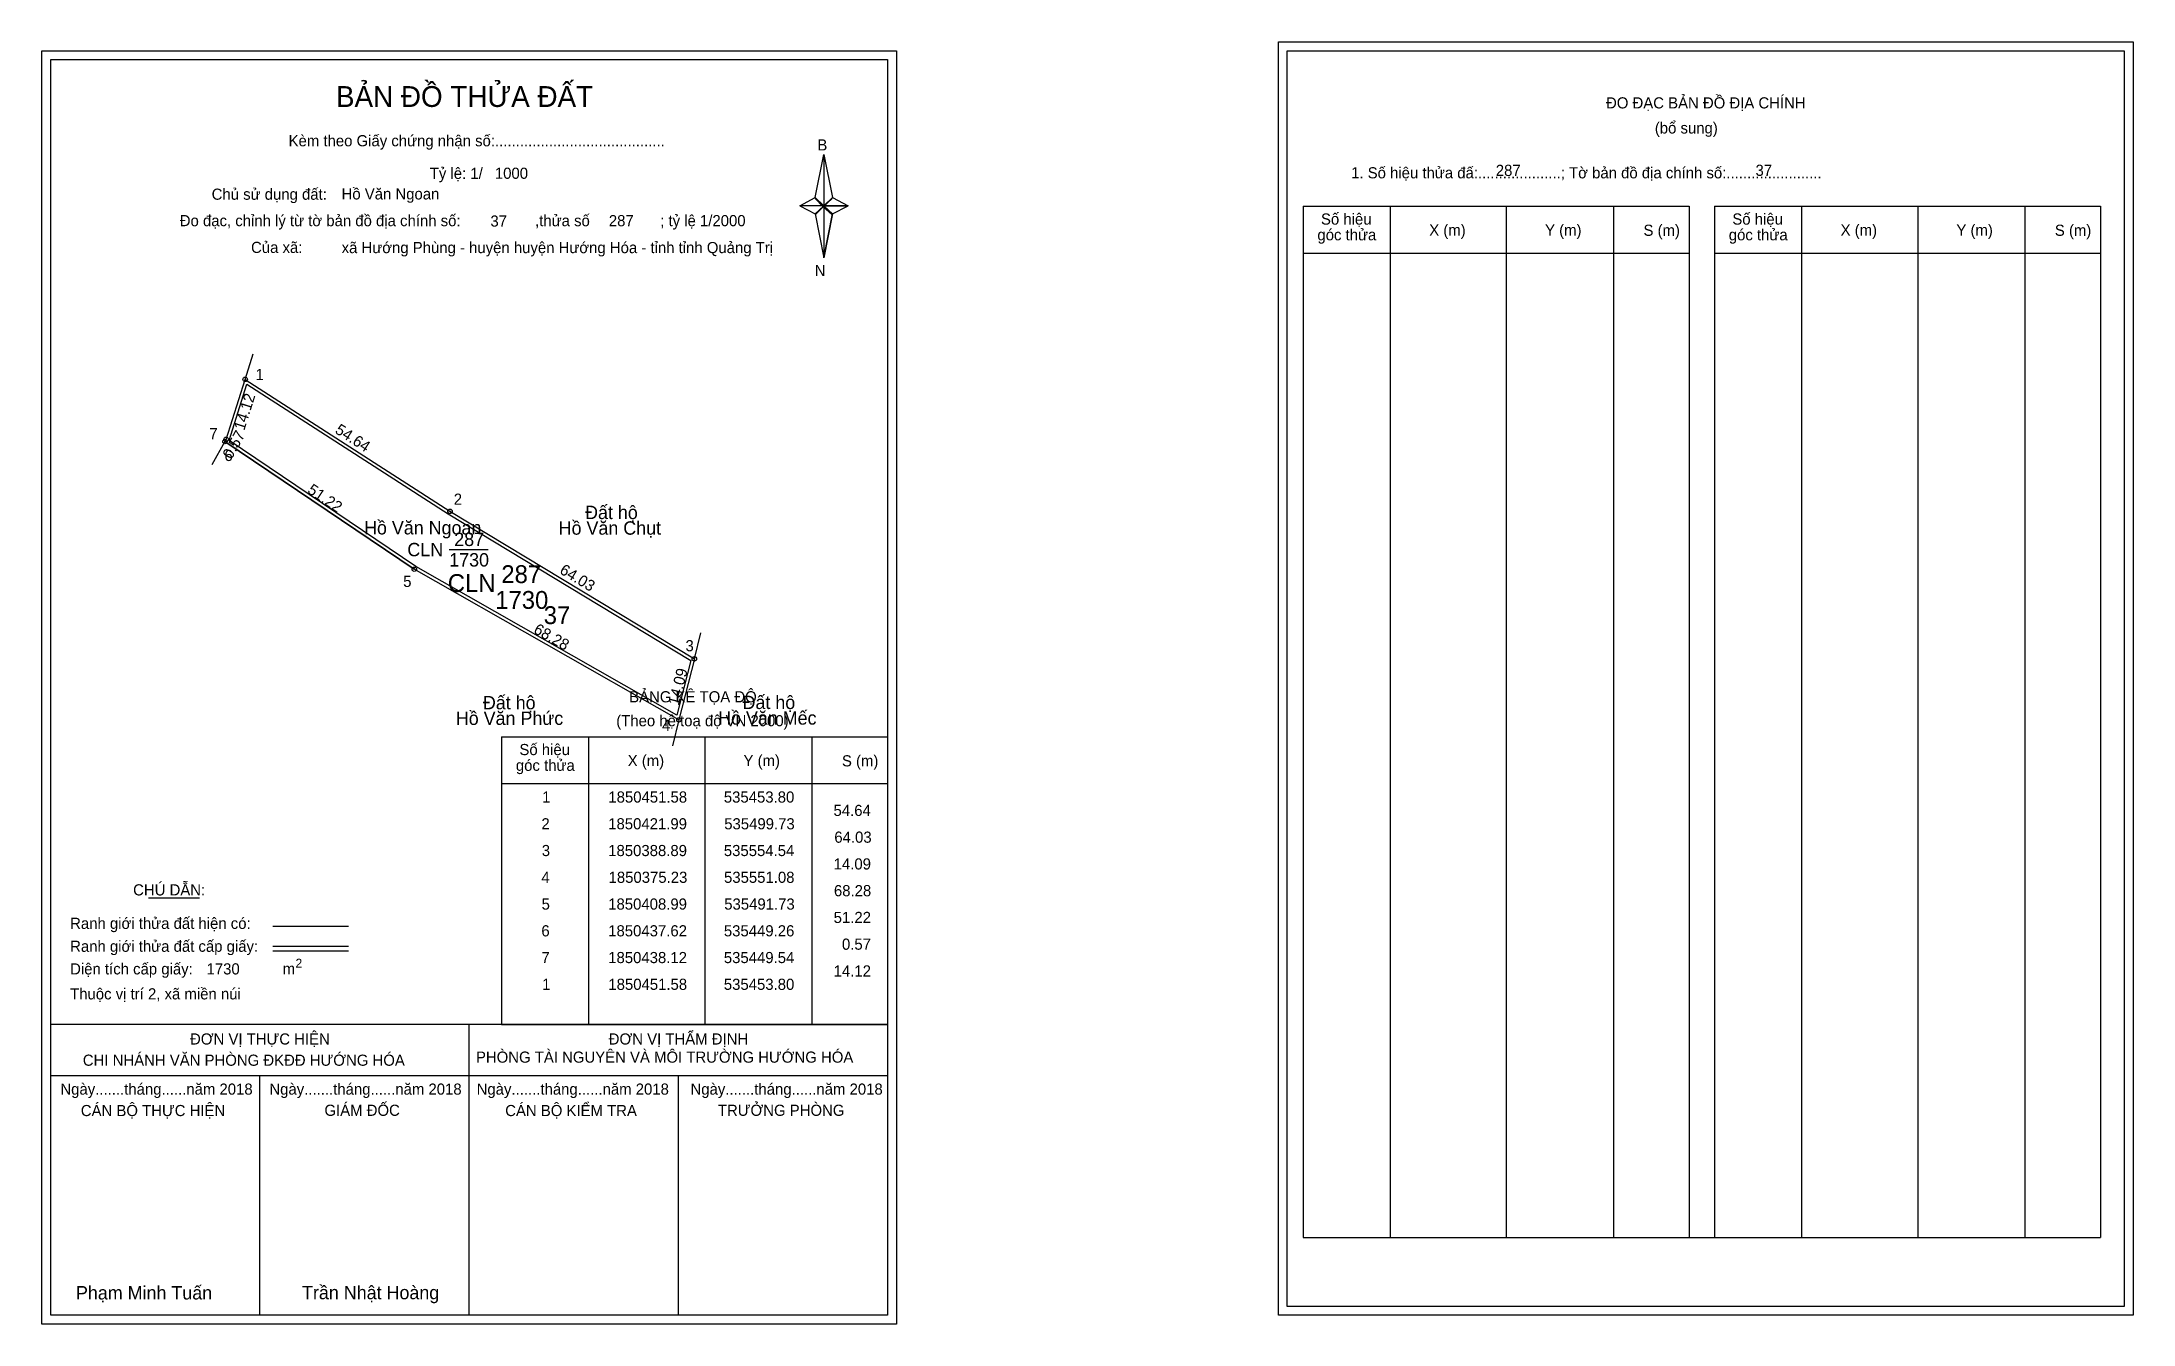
# Model space of a CAD drawing. Extents: x 535408 to 535877, y 1850240 to 1850527.
import ezdxf

# ---------------------------------------------------------------- set-up
doc = ezdxf.new("R2010")
doc.units = 0
for name, color, linetype in [('Level 1', 7, 'Continuous'), ('Level 10', 7, 'Continuous'), ('Level 11', 7, 'Continuous'), ('Level 13', 7, 'Continuous'), ('Level 2', 7, 'Continuous'), ('Level 27', 7, 'Continuous'), ('Level 3', 7, 'Continuous'), ('Level 36', 7, 'Continuous'), ('Level 4', 7, 'Continuous'), ('Level 49', 7, 'Continuous'), ('Level 5', 7, 'Continuous'), ('Level 53', 7, 'Continuous'), ('Level 55', 7, 'Continuous'), ('Level 6', 7, 'Continuous'), ('Level 63', 7, 'Continuous'), ('Level 7', 7, 'Continuous'), ('Level 9', 7, 'Continuous')]:
    doc.layers.add(name, color=color, linetype=linetype)

msp = doc.modelspace()

# ---------------------------------------------------------------- linework, layer by layer
at = {"layer": 'Level 1'}
for p, q in [((535410.2, 1850523.27), (535410.2, 1850523.27)), ((535687.52, 1850525.27), (535687.52, 1850525.27)), ((535581.62, 1850492.39), (535583.59, 1850502.03)), ((535583.59, 1850502.03), (535583.59, 1850490.5)), ((535583.59, 1850502.03), (535585.55, 1850492.39)), ((535578.17, 1850490.5), (535581.62, 1850492.39)), ((535581.62, 1850492.39), (535583.59, 1850490.5)), ((535583.44, 1850490.28), (535581.62, 1850492.17)), ((535583.59, 1850490.5), (535581.62, 1850488.66)), ((535583.44, 1850490.28), (535581.62, 1850488.44)), ((535581.62, 1850488.44), (535583.44, 1850490.28)), ((535581.62, 1850488.66), (535583.59, 1850478.8)), ((535585.41, 1850492.17), (535583.44, 1850490.28)), ((535583.44, 1850490.28), (535585.41, 1850492.17)), ((535585.41, 1850488.44), (535583.44, 1850490.28)), ((535585.55, 1850492.39), (535583.59, 1850490.5)), ((535583.59, 1850490.5), (535583.59, 1850478.8)), ((535583.59, 1850490.5), (535589, 1850490.5)), ((535583.59, 1850490.5), (535585.55, 1850488.66)), ((535585.55, 1850488.66), (535583.59, 1850478.8)), ((535585.55, 1850488.66), (535589, 1850490.5)), ((535691.05, 1850490.41), (535777.65, 1850490.41)), ((535710.64, 1850259.15), (535710.64, 1850490.41)), ((535736.71, 1850259.15), (535736.71, 1850490.41)), ((535760.69, 1850490.41), (535760.69, 1850259.15)), ((535777.65, 1850490.41), (535777.65, 1850259.15)), ((535783.31, 1850490.41), (535869.91, 1850490.41)), ((535802.9, 1850259.15), (535802.9, 1850490.41)), ((535828.97, 1850259.15), (535828.97, 1850490.41)), ((535852.94, 1850490.41), (535852.94, 1850259.15)), ((535869.91, 1850490.41), (535869.91, 1850259.15)), ((535691.05, 1850479.89), (535777.65, 1850479.89)), ((535783.31, 1850479.89), (535869.91, 1850479.89)), ((535511.29, 1850371.44), (535597.89, 1850371.44)), ((535530.88, 1850306.92), (535530.88, 1850371.44)), ((535556.95, 1850306.92), (535556.95, 1850371.44)), ((535580.92, 1850371.44), (535580.92, 1850306.92)), ((535511.29, 1850360.91), (535597.89, 1850360.91)), ((535432.11, 1850335.33), (535443.52, 1850335.33)), ((535459.98, 1850328.93), (535476.99, 1850328.93)), ((535459.98, 1850324.48), (535476.99, 1850324.48)), ((535459.98, 1850323.39), (535476.99, 1850323.39)), ((535517.02, 1850306.92), (535410.19, 1850306.92)), ((535597.89, 1850306.92), (535493.05, 1850306.92)), ((535504.04, 1850241.69), (535504.04, 1850306.92)), ((535511.29, 1850306.91), (535597.89, 1850306.91)), ((535597.89, 1850295.37), (535410.19, 1850295.37)), ((535457.12, 1850241.69), (535457.12, 1850295.37)), ((535550.97, 1850241.69), (535550.97, 1850295.37)), ((535691.05, 1850259.15), (535869.91, 1850259.15)), ((535597.89, 1850241.69), (535597.89, 1850241.69)), ((535875.22, 1850243.69), (535875.22, 1850243.69))]:
    msp.add_line(p, q, dxfattribs=at)
for points in [[(535581.62, 1850492.39), (535583.59, 1850502.03), (535583.59, 1850490.5)], [(535578.17, 1850490.5), (535581.62, 1850488.66), (535583.59, 1850490.5)], [(535583.59, 1850490.5), (535585.55, 1850492.39), (535589, 1850490.5)], [(535583.59, 1850490.5), (535583.59, 1850478.8), (535585.55, 1850488.66)]]:
    msp.add_lwpolyline(points, close=True, dxfattribs=at)
at = {"layer": 'Level 10'}
msp.add_line((535449.26, 1850437.62), (535491.73, 1850408.99), dxfattribs=at)
for points in [[(535554.54, 1850388.89), (535551.08, 1850375.23), (535491.73, 1850408.99), (535449.26, 1850437.62), (535449.54, 1850438.12), (535453.8, 1850451.58), (535499.73, 1850421.99)], [(535553.73, 1850388.56), (535550.63, 1850376.29), (535492.1, 1850409.59), (535450.19, 1850437.84), (535450.19, 1850437.84), (535454.19, 1850450.5), (535499.36, 1850421.4)]]:
    msp.add_lwpolyline(points, close=True, dxfattribs=at)
at = {"layer": 'Level 11'}
for centre in [(535453.8, 1850451.58), (535449.26, 1850437.62), (535449.54, 1850438.12), (535499.73, 1850421.99), (535491.73, 1850408.99), (535554.54, 1850388.89), (535554.54, 1850388.89), (535551.08, 1850375.23)]:
    msp.add_circle(centre, 0.5, dxfattribs=at)
at = {"layer": 'Level 27'}
for p, q in [((535453.8, 1850451.58), (535455.58, 1850457.31)), ((535449.26, 1850437.62), (535446.33, 1850432.39)), ((535554.54, 1850388.89), (535556.01, 1850394.71)), ((535551.08, 1850375.23), (535549.61, 1850369.41))]:
    msp.add_line(p, q, dxfattribs=at)
at = {"layer": 'Level 3'}
for p, q in [((535691.05, 1850490.41), (535691.05, 1850259.15)), ((535783.31, 1850490.41), (535783.31, 1850259.15)), ((535511.29, 1850371.44), (535511.29, 1850306.92))]:
    msp.add_line(p, q, dxfattribs=at)
at = {"layer": 'Level 63'}
for points in [[(535685.52, 1850527.27), (535877.22, 1850527.27), (535877.22, 1850241.69), (535685.52, 1850241.69)], [(535408.19, 1850525.27), (535599.89, 1850525.27), (535599.89, 1850239.69), (535408.19, 1850239.69)], [(535410.19, 1850523.27), (535597.89, 1850523.27), (535597.89, 1850241.69), (535410.19, 1850241.69)], [(535687.52, 1850525.27), (535875.22, 1850525.27), (535875.22, 1850243.69), (535687.52, 1850243.69)]]:
    msp.add_lwpolyline(points, close=True, dxfattribs=at)
at = {"layer": 'Level 9'}
msp.add_line((535499.56, 1850413.4), (535508.27, 1850413.4), dxfattribs=at)

# ---------------------------------------------------------------- texts
at = {"layer": 'Level 1'}
for s, height, p in [('BẢN ĐỒ THỬA ĐẤT', 4.6657, (535474.16, 1850512.67)), ('ĐO ĐẠC BẢN ĐỒ ĐỊA CHÍNH', 2.5, (535759, 1850512.33)), ('(bổ sung)', 2.5, (535769.94, 1850506.71)), ('Kèm theo Giấy chứng nhận số:.........................................', 2.5, (535463.54, 1850503.84)), ('B', 2.5, (535582.13, 1850502.9)), ('1. Số hiệu thửa đấ:....................; Tờ bản đồ địa chính số:.......................', 2.5, (535701.83, 1850496.65)), ('Chủ sử dụng đất:', 2.5, (535446.28, 1850491.85)), ('Đo đạc, chỉnh lý từ tờ bản đồ địa chính số:                  ,thửa số                 ; tỷ lệ 1/2000', 2.5, (535439.13, 1850485.92)), ('Số hiệu', 2.5, (535695.07, 1850486.28)), ('Số hiệu', 2.5, (535787.33, 1850486.28)), ('góc thửa', 2.5, (535694.27, 1850482.75)), ('X (m)', 2.5, (535719.35, 1850483.81)), ('Y (m)', 2.5, (535745.33, 1850483.81)), ('S (m)', 2.5, (535767.4, 1850483.76)), ('góc thửa', 2.5, (535786.53, 1850482.75)), ('X (m)', 2.5, (535811.61, 1850483.81)), ('Y (m)', 2.5, (535837.58, 1850483.81)), ('S (m)', 2.5, (535859.66, 1850483.76)), ('Của xã:', 2.5, (535455.12, 1850479.92)), ('N', 2.5, (535581.53, 1850474.73)), ('BẢNG KÊ TỌA ĐỘ', 2.5, (535539.92, 1850379.14)), ('(Theo hệ toạ độ VN 2000)', 2.5, (535537.02, 1850373.78)), ('góc thửa', 2.5, (535514.51, 1850363.78)), ('Số hiệu', 2.5, (535515.31, 1850367.31)), ('X (m)', 2.5, (535539.59, 1850364.83)), ('Y (m)', 2.5, (535565.56, 1850364.83)), ('S (m)', 2.5, (535587.64, 1850364.78)), ('CHÚ DẪN:', 2.5, (535428.67, 1850335.84)), ('Ranh giới thửa đất hiện có:', 2.5, (535414.54, 1850328.34)), ('Ranh giới thửa đất cấp giấy:', 2.5, (535414.54, 1850323.2)), ('Diện tích cấp giấy:', 2.5, (535414.54, 1850318.12)), ('m', 2.5, (535462.2, 1850318.14)), ('2', 2, (535465.1, 1850319.65)), ('Thuộc vị trí 2, xã miền núi', 2.5, (535414.54, 1850312.52)), ('ĐƠN VỊ THỰC HIỆN', 2.5, (535441.43, 1850302.4)), ('ĐƠN VỊ THẨM ĐỊNH', 2.5, (535535.33, 1850302.4)), ('CHI NHÁNH VĂN PHÒNG ĐKĐĐ HƯỚNG HÓA', 2.5, (535417.39, 1850297.64)), ('PHÒNG TÀI NGUYÊN VÀ MÔI TRƯỜNG HƯỚNG HÓA', 2.5, (535505.56, 1850298.33)), ('Ngày.......tháng......năm 2018', 2.5, (535412.36, 1850291.16)), ('Ngày.......tháng......năm 2018', 2.5, (535459.23, 1850291.16)), ('Ngày.......tháng......năm 2018', 2.5, (535505.71, 1850291.16)), ('Ngày.......tháng......năm 2018', 2.5, (535553.67, 1850291.16)), ('CÁN BỘ THỰC HIỆN', 2.5, (535416.94, 1850286.35)), ('GIÁM ĐỐC', 2.5, (535471.58, 1850286.41)), ('CÁN BỘ KIỂM TRA', 2.5, (535512.12, 1850286.35)), ('TRƯỞNG PHÒNG', 2.5, (535559.81, 1850286.41)), ('Phạm Minh Tuấn', 3, (535415.85, 1850245.23)), ('Trần Nhật Hoàng', 3, (535466.55, 1850245.28))]:
    msp.add_text(s, height=height, dxfattribs=at).set_placement(p)
at = {"layer": 'Level 11'}
msp.add_text('Tỷ lệ: 1/', height=2.5, dxfattribs=at).set_placement((535495.2, 1850496.53))
at = {"layer": 'Level 13'}
for s, p in [('CLN', (535490.17, 1850411.9)), ('287', (535500.69, 1850414.2)), ('1730', (535499.56, 1850409.6))]:
    msp.add_text(s, height=3, dxfattribs=at).set_placement(p)
at = {"layer": 'Level 2'}
msp.add_text('Hồ Văn Ngoan', height=3, dxfattribs=at).set_placement((535480.46, 1850416.8))
at = {"layer": 'Level 3'}
msp.add_text('CLN ', height=4, dxfattribs=at).set_placement((535499.24, 1850403.89))
at = {"layer": 'Level 36'}
for s, p in [('Đất hộ', (535530.03, 1850420.24)), ('Hồ Văn Chụt', (535524.1, 1850416.74)), ('Đất hộ', (535507.11, 1850377.58)), ('Đất hộ', (535565.34, 1850377.64)), ('Hồ Văn Phức', (535501.04, 1850374.08)), ('Hồ Văn Mếc', (535559.86, 1850374.14))]:
    msp.add_text(s, height=3, dxfattribs=at).set_placement(p)
at = {"layer": 'Level 4'}
msp.add_text('287', height=4, dxfattribs=at).set_placement((535511.25, 1850405.89))
at = {"layer": 'Level 49'}
for s, rotation, p in [('14.12', 72.4378, (535453.59, 1850439.97)), ('54.64', 327.2087, (535473.76, 1850439.67)), ('0.57', 60.7512, (535450.74, 1850433.51)), ('51.22', 326.0152, (535467.56, 1850426.25)), ('64.03', 328.872, (535524.12, 1850408.19)), ('68.28', 330.3675, (535518.28, 1850394.81)), ('14.09', 75.7862, (535551.03, 1850378.3))]:
    msp.add_text(s, height=2.5, rotation=rotation, dxfattribs=at).set_placement(p)
at = {"layer": 'Level 5'}
msp.add_text('1730', height=4, dxfattribs=at).set_placement((535509.88, 1850400.11))
at = {"layer": 'Level 53'}
for s, p in [('1', (535520.39, 1850356.66)), ('1850451.58', (535535.25, 1850356.66)), ('535453.80', (535561.15, 1850356.66)), ('2', (535520.24, 1850350.66)), ('1850421.99', (535535.22, 1850350.66)), ('535499.73', (535561.24, 1850350.66)), ('54.64', (535585.75, 1850353.66)), ('64.03', (535585.93, 1850347.66)), ('3', (535520.32, 1850344.66)), ('1850388.89', (535535.22, 1850344.66)), ('535554.54', (535561.15, 1850344.66)), ('14.09', (535585.78, 1850341.66)), ('4', (535520.23, 1850338.66)), ('1850375.23', (535535.3, 1850338.66)), ('535551.08', (535561.19, 1850338.66)), ('68.28', (535585.84, 1850335.66)), ('5', (535520.28, 1850332.66)), ('1850408.99', (535535.22, 1850332.66)), ('535491.73', (535561.24, 1850332.66)), ('6', (535520.23, 1850326.66)), ('1850437.62', (535535.22, 1850326.66)), ('535449.26', (535561.16, 1850326.66)), ('51.22', (535585.78, 1850329.66)), ('0.57', (535587.64, 1850323.66)), ('7', (535520.24, 1850320.66)), ('1850438.12', (535535.22, 1850320.66)), ('535449.54', (535561.15, 1850320.66)), ('14.12', (535585.78, 1850317.66)), ('1', (535520.39, 1850314.66)), ('1850451.58', (535535.25, 1850314.66)), ('535453.80', (535561.15, 1850314.66))]:
    msp.add_text(s, height=2.5, dxfattribs=at).set_placement(p)
at = {"layer": 'Level 55'}
for s, height, p in [('288', 0.11, (535453.68, 1850451.47)), ('1', 0.4, (535453.69, 1850451.58)), ('6', 0.4, (535449.12, 1850437.62)), ('286', 0.11, (535449.14, 1850437.51)), ('286', 0.11, (535449.14, 1850437.51)), ('7', 0.4, (535449.41, 1850438.12)), ('2', 0.4, (535499.59, 1850421.99)), ('288', 0.11, (535499.61, 1850421.88)), ('5', 0.4, (535491.6, 1850408.99)), ('286', 0.11, (535491.61, 1850408.88)), ('286', 0.11, (535491.61, 1850408.88)), ('288', 0.11, (535554.42, 1850388.78)), ('3', 0.4, (535554.42, 1850388.89)), ('0', 0.11, (535554.5, 1850388.78)), ('0', 0.11, (535554.5, 1850388.78)), ('4', 0.4, (535550.94, 1850375.23)), ('286', 0.11, (535550.96, 1850375.12)), ('286', 0.11, (535550.96, 1850375.12)), ('0', 0.11, (535551.04, 1850375.12)), ('0', 0.11, (535551.04, 1850375.12))]:
    msp.add_text(s, height=height, dxfattribs=at).set_placement(p)
at = {"layer": 'Level 6'}
for s, p in [('1000', (535509.8, 1850496.55)), ('287', (535734.28, 1850497.19)), ('37', (535792.52, 1850497.21)), ('Hồ Văn Ngoan', (535475.42, 1850491.92)), ('37', (535508.8, 1850485.83)), ('287', (535535.36, 1850485.91)), ('xã Hướng Phùng - huyện huyện Hướng Hóa - tỉnh tỉnh Quảng Trị', (535475.43, 1850479.88)), ('1730', (535445.14, 1850318.12))]:
    msp.add_text(s, height=2.5, dxfattribs=at).set_placement(p)
at = {"layer": 'Level 7'}
msp.add_text('37', height=4, dxfattribs=at).set_placement((535520.76, 1850396.69))
at = {"layer": 'Level 9'}
for s, p in [('1', (535456.11, 1850451.42)), ('7', (535445.76, 1850438.14)), ('6', (535449.15, 1850433.26)), ('2', (535500.58, 1850423.45)), ('5', (535489.24, 1850405.02)), ('3', (535552.55, 1850390.6)), ('4', (535547.28, 1850372.73))]:
    msp.add_text(s, height=2.5, dxfattribs=at).set_placement(p)

doc.saveas('drawing.dxf')
